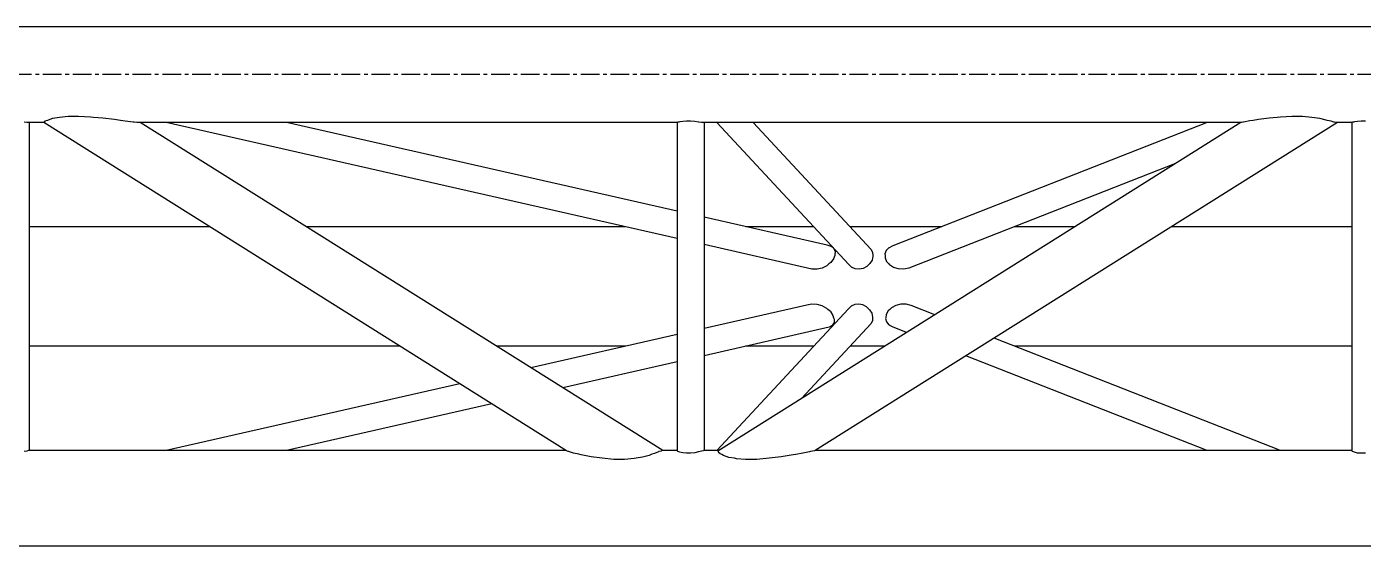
# Model space of a CAD drawing. Header units: millimetres. Extents: x 5143 to 30813, y 232 to 21408.
# Drawn here: x 8372 to 8940, y 7430 to 7651 of the extents above; entities that cross this region are included whole.
import ezdxf

# ---------------------------------------------------------------- set-up
doc = ezdxf.new("R2010")
doc.units = ezdxf.units.MM
doc.header["$LTSCALE"] = 0.25
doc.linetypes.add('CENTER', pattern=[50.8, 31.75, -6.35, 6.35, -6.35])
doc.linetypes.add('XKITLINE00', pattern=[0])

msp = doc.modelspace()

# ---------------------------------------------------------------- linework, layer by layer
at = {"color": 8, "linetype": 'XKITLINE00'}
for p, q in [((9008.64, 7650.57), (7574.65, 7650.57)), ((8389.09, 7612.47), (8385.51, 7612.07)), ((8393.55, 7612.51), (8389.09, 7612.47)), ((8398.64, 7612.21), (8393.55, 7612.51)), ((8904.39, 7612.23), (8903, 7612.06)), ((8909.32, 7612.52), (8904.39, 7612.23)), ((8913.83, 7612.46), (8909.32, 7612.52)), ((8917.72, 7612.06), (8913.83, 7612.46)), ((8371.55, 7609.98), (8370.47, 7610.02)), ((8372.36, 7609.92), (8371.55, 7609.98)), ((8378.83, 7609.97), (8371.55, 7609.97)), ((8372.13, 7609.97), (8372.09, 7609.94)), ((8372.44, 7609.91), (8372.36, 7609.92)), ((8372.52, 7609.97), (8372.44, 7609.91)), ((8372.64, 7609.97), (8372.64, 7470.6)), ((8378.84, 7610.01), (8378.81, 7609.94)), ((8600.95, 7470.52), (8378.81, 7609.94)), ((8378.94, 7610.02), (8378.84, 7610.01)), ((8379.31, 7610.44), (8378.94, 7610.02)), ((8380.37, 7610.74), (8379.31, 7610.44)), ((8380.61, 7610.96), (8380.37, 7610.74)), ((8382.56, 7611.61), (8380.61, 7610.96)), ((8385.45, 7612.06), (8382.56, 7611.61)), ((8385.51, 7612.07), (8385.45, 7612.06)), ((8399.94, 7612.06), (8398.64, 7612.21)), ((8403.85, 7611.74), (8399.94, 7612.06)), ((8408.9, 7611.14), (8403.85, 7611.74)), ((8411.39, 7610.74), (8408.9, 7611.14)), ((8413.36, 7610.55), (8411.39, 7610.74)), ((8416.85, 7610.09), (8413.36, 7610.55)), ((8417.27, 7610.02), (8416.85, 7610.09)), ((8418.95, 7609.95), (8417.27, 7610.02)), ((8648.19, 7609.97), (8418.4, 7609.97)), ((8419.59, 7609.91), (8418.95, 7609.95)), ((8419.65, 7609.97), (8419.59, 7609.91)), ((8641.85, 7470.62), (8419.81, 7609.97)), ((8648.03, 7560.66), (8430.76, 7609.97)), ((8648.03, 7572.28), (8481.98, 7609.97)), ((8648.31, 7610), (8648.03, 7609.95)), ((8648.03, 7609.95), (8648.03, 7470.46)), ((8648.69, 7610.02), (8648.31, 7610)), ((8649.12, 7610.17), (8648.69, 7610.02)), ((8650.38, 7610.37), (8649.12, 7610.17)), ((8651.97, 7610.47), (8650.38, 7610.37)), ((8653.73, 7610.44), (8651.97, 7610.47)), ((8655.49, 7610.3), (8653.73, 7610.44)), ((8657.08, 7610.06), (8655.49, 7610.3)), ((8657.27, 7610.02), (8657.08, 7610.06)), ((8658.34, 7609.98), (8657.27, 7610.02)), ((8659.15, 7609.92), (8658.34, 7609.98)), ((8887.86, 7609.97), (8658.34, 7609.97)), ((8658.92, 7609.97), (8658.89, 7609.94)), ((8659.24, 7609.91), (8659.15, 7609.92)), ((8659.31, 7609.97), (8659.24, 7609.91)), ((8659.43, 7609.97), (8659.43, 7470.6)), ((8664.86, 7609.97), (8720.91, 7549.65)), ((8887.63, 7609.96), (8665.28, 7470.4)), ((8680.33, 7609.97), (8730.44, 7556.05)), ((8928.71, 7609.97), (8706.64, 7470.59)), ((8873.28, 7609.97), (8739.69, 7557.53)), ((8888.44, 7610.02), (8887.63, 7609.96)), ((8888.77, 7610.11), (8888.44, 7610.02)), ((8891.37, 7610.57), (8888.77, 7610.11)), ((8892.83, 7610.74), (8891.37, 7610.57)), ((8895.09, 7611.17), (8892.83, 7610.74)), ((8899.56, 7611.77), (8895.09, 7611.17)), ((8903, 7612.06), (8899.56, 7611.77)), ((8921.18, 7611.58), (8917.72, 7612.06)), ((8923.83, 7610.93), (8921.18, 7611.58)), ((8924.22, 7610.74), (8923.83, 7610.93)), ((8926, 7610.42), (8924.22, 7610.74)), ((8927.17, 7610.02), (8926, 7610.42)), ((8927.46, 7610.01), (8927.17, 7610.02)), ((8928.51, 7609.93), (8927.46, 7610.01)), ((8935, 7609.97), (8927.91, 7609.97)), ((8928.65, 7609.97), (8928.51, 7609.91)), ((8928.51, 7609.93), (8928.51, 7609.91)), ((8935.11, 7609.99), (8934.83, 7609.95)), ((8934.83, 7609.95), (8934.83, 7470.46)), ((8935.48, 7610.01), (8935.11, 7609.99)), ((8935.92, 7610.17), (8935.48, 7610.01)), ((8937.18, 7610.36), (8935.92, 7610.17)), ((8938.77, 7610.46), (8937.18, 7610.36)), ((8940.53, 7610.43), (8938.77, 7610.46)), ((8859.75, 7592.46), (8746.48, 7547.99)), ((8711.76, 7557.82), (8659.43, 7569.69)), ((8449.34, 7565.67), (8372.64, 7565.67)), ((8625.93, 7565.67), (8490.39, 7565.67)), ((8706.02, 7565.67), (8677.14, 7565.67)), ((8760.45, 7565.67), (8721.5, 7565.67)), ((8817.07, 7565.67), (8791.53, 7565.67)), ((8934.83, 7565.67), (8858.13, 7565.67)), ((8705.26, 7547.67), (8659.43, 7558.07)), ((8713.49, 7557.33), (8711.76, 7557.82)), ((8714.25, 7556.69), (8713.49, 7557.33)), ((8714.62, 7556.43), (8714.25, 7556.69)), ((8714.63, 7556.41), (8715.23, 7555.13)), ((8730.44, 7556.05), (8731.08, 7554.68)), ((8736.87, 7555.56), (8736.32, 7554.11)), ((8738.01, 7556.69), (8736.87, 7555.56)), ((8738.06, 7556.75), (8738.01, 7556.69)), ((8739.69, 7557.53), (8738.06, 7556.75)), ((8712.5, 7549.86), (8711.65, 7549.11)), ((8713.28, 7550.45), (8712.5, 7549.86)), ((8714.5, 7552), (8713.28, 7550.45)), ((8714.99, 7553.44), (8714.5, 7552)), ((8715.09, 7553.63), (8714.99, 7553.44)), ((8715.23, 7555.13), (8715.09, 7553.63)), ((8729.78, 7549.86), (8728.67, 7548.76)), ((8729.94, 7550.01), (8729.78, 7549.86)), ((8730.82, 7551.5), (8729.94, 7550.01)), ((8731.2, 7553.13), (8730.82, 7551.5)), ((8731.08, 7554.68), (8731.17, 7553.44)), ((8731.17, 7553.44), (8731.2, 7553.13)), ((8736.32, 7554.11), (8736.39, 7553.44)), ((8736.39, 7553.44), (8736.37, 7552.51)), ((8736.37, 7552.51), (8737.04, 7550.91)), ((8737.04, 7550.91), (8738.02, 7549.86)), ((8738.02, 7549.86), (8738.31, 7549.5)), ((8707.49, 7547.64), (8705.26, 7547.67)), ((8709.69, 7548.13), (8707.49, 7547.64)), ((8711.65, 7549.11), (8709.69, 7548.13)), ((8722.12, 7548.49), (8720.91, 7549.65)), ((8723.65, 7547.78), (8722.12, 7548.49)), ((8725.36, 7547.59), (8723.65, 7547.78)), ((8727.09, 7547.92), (8725.36, 7547.59)), ((8728.67, 7548.76), (8727.09, 7547.92)), ((8740, 7548.39), (8738.31, 7549.5)), ((8742.07, 7547.73), (8740, 7548.39)), ((8744.3, 7547.59), (8742.07, 7547.73)), ((8746.48, 7547.99), (8744.3, 7547.59)), ((8705.19, 7532.8), (8703.06, 7532.37)), ((8707.46, 7532.7), (8705.19, 7532.8)), ((8709.65, 7532.08), (8707.46, 7532.7)), ((8725.22, 7532.82), (8723.5, 7532.62)), ((8726.95, 7532.48), (8725.22, 7532.82)), ((8743.05, 7532.76), (8740.9, 7532.25)), ((8745.31, 7532.74), (8743.05, 7532.76)), ((8747.45, 7532.2), (8745.31, 7532.74)), ((8703.06, 7532.37), (8659.43, 7522.47)), ((8720.78, 7530.75), (8664.86, 7470.57)), ((8711.55, 7531), (8709.65, 7532.08)), ((8711.55, 7531), (8712.01, 7530.54)), ((8713.14, 7529.6), (8712.01, 7530.54)), ((8713.14, 7529.6), (8714.22, 7528.02)), ((8714.22, 7528.02), (8714.48, 7526.97)), ((8721.97, 7531.91), (8720.78, 7530.75)), ((8723.5, 7532.62), (8721.97, 7531.91)), ((8728.52, 7531.65), (8726.95, 7532.48)), ((8729.66, 7530.54), (8728.52, 7531.65)), ((8729.8, 7530.4), (8729.66, 7530.54)), ((8729.8, 7530.4), (8730.69, 7528.92)), ((8730.69, 7528.92), (8731.08, 7527.3)), ((8731.08, 7527.3), (8731.04, 7526.97)), ((8736.79, 7528.37), (8736.63, 7526.97)), ((8737.67, 7529.92), (8736.79, 7528.37)), ((8738.35, 7530.53), (8737.67, 7529.92)), ((8739.07, 7531.26), (8738.35, 7530.53)), ((8740.9, 7532.25), (8739.07, 7531.26)), ((8757.47, 7528.27), (8747.45, 7532.2)), ((8712.66, 7522.95), (8659.43, 7510.87)), ((8730.34, 7524.39), (8701.02, 7492.84)), ((8713.92, 7523.75), (8712.66, 7522.95)), ((8714.69, 7524.96), (8713.92, 7523.75)), ((8714.48, 7526.97), (8714.73, 7526.41)), ((8714.73, 7526.41), (8714.69, 7524.96)), ((8730.97, 7525.75), (8730.34, 7524.39)), ((8731.04, 7526.97), (8730.97, 7525.75)), ((8736.63, 7526.97), (8736.58, 7526.75)), ((8736.58, 7526.75), (8736.93, 7525.26)), ((8736.93, 7525.26), (8737.95, 7523.98)), ((8738.4, 7523.73), (8737.95, 7523.98)), ((8739.47, 7523.09), (8738.4, 7523.73)), ((8745.47, 7520.73), (8739.47, 7523.09)), ((8648.03, 7519.88), (8585.85, 7505.76)), ((8904.42, 7470.57), (8782.73, 7518.35)), ((8530.28, 7514.87), (8372.64, 7514.87)), ((8625.99, 7514.87), (8571.33, 7514.87)), ((8706.02, 7514.87), (8677.08, 7514.87)), ((8736.13, 7514.87), (8721.5, 7514.87)), ((8873.23, 7470.57), (8770.72, 7510.82)), ((8934.83, 7514.87), (8791.58, 7514.87)), ((8648.03, 7508.28), (8599.42, 7497.25)), ((8555.7, 7498.92), (8430.83, 7470.57)), ((8569.27, 7490.4), (8481.91, 7470.57)), ((8371.55, 7470.32), (8370.48, 7470.14)), ((8372.36, 7470.57), (8371.55, 7470.32)), ((8372.44, 7470.64), (8372.36, 7470.57)), ((8600.86, 7470.57), (8372.37, 7470.57)), ((8372.64, 7470.6), (8372.44, 7470.64)), ((8372.64, 7470.6), (8372.49, 7470.57)), ((8601.64, 7470.17), (8600.95, 7470.52)), ((8641.27, 7470.42), (8640.16, 7470.14)), ((8641.49, 7470.64), (8641.27, 7470.42)), ((8648.03, 7470.57), (8641.42, 7470.57)), ((8641.85, 7470.62), (8641.49, 7470.64)), ((8641.85, 7470.62), (8641.85, 7470.57)), ((8648.31, 7470.22), (8648.03, 7470.46)), ((8648.69, 7470.13), (8648.31, 7470.22)), ((8658.34, 7470.32), (8657.27, 7470.13)), ((8659.15, 7470.56), (8658.34, 7470.32)), ((8659.24, 7470.64), (8659.15, 7470.56)), ((8665.55, 7470.57), (8659.17, 7470.57)), ((8659.43, 7470.6), (8659.24, 7470.64)), ((8659.43, 7470.6), (8659.27, 7470.57)), ((8665.28, 7470.4), (8665.55, 7470.12)), ((8706.38, 7470.52), (8704.66, 7470.17)), ((8706.62, 7470.64), (8706.38, 7470.52)), ((8934.83, 7470.57), (8706.49, 7470.57)), ((8706.64, 7470.59), (8706.51, 7470.58)), ((8706.62, 7470.64), (8706.64, 7470.59)), ((8935.11, 7470.22), (8934.83, 7470.46)), ((8935.49, 7470.12), (8935.11, 7470.22)), ((8601.82, 7470.14), (8601.64, 7470.17)), ((8603.88, 7469.5), (8601.82, 7470.14)), ((8606.18, 7469.03), (8603.88, 7469.5)), ((8607.18, 7468.76), (8606.18, 7469.03)), ((8611.48, 7467.93), (8607.18, 7468.76)), ((8616.09, 7467.35), (8611.48, 7467.93)), ((8621.07, 7466.87), (8616.09, 7467.35)), ((8625.69, 7466.82), (8621.07, 7466.87)), ((8629.73, 7467.17), (8625.69, 7466.82)), ((8630.53, 7467.35), (8629.73, 7467.17)), ((8633.28, 7467.75), (8630.53, 7467.35)), ((8636.16, 7468.51), (8633.28, 7467.75)), ((8637.21, 7469.03), (8636.16, 7468.51)), ((8638.4, 7469.31), (8637.21, 7469.03)), ((8640.05, 7470.01), (8638.4, 7469.31)), ((8640.16, 7470.14), (8640.05, 7470.01)), ((8649.12, 7469.89), (8648.69, 7470.13)), ((8650.38, 7469.58), (8649.12, 7469.89)), ((8651.97, 7469.44), (8650.38, 7469.58)), ((8653.73, 7469.48), (8651.97, 7469.44)), ((8655.49, 7469.69), (8653.73, 7469.48)), ((8657.08, 7470.06), (8655.49, 7469.69)), ((8657.27, 7470.13), (8657.08, 7470.06)), ((8665.55, 7470.12), (8665.49, 7469.98)), ((8666.23, 7469.27), (8665.49, 7469.98)), ((8667.03, 7469), (8666.23, 7469.27)), ((8667.71, 7468.46), (8667.03, 7469)), ((8670.01, 7467.69), (8667.71, 7468.46)), ((8672.41, 7467.31), (8670.01, 7467.69)), ((8673.18, 7467.12), (8672.41, 7467.31)), ((8677.09, 7466.77), (8673.18, 7467.12)), ((8681.81, 7466.84), (8677.09, 7466.77)), ((8687.09, 7467.31), (8681.81, 7466.84)), ((8692.26, 7467.91), (8687.09, 7467.31)), ((8697.29, 7468.75), (8692.26, 7467.91)), ((8698.42, 7469), (8697.29, 7468.75)), ((8701.45, 7469.49), (8698.42, 7469)), ((8704.3, 7470.12), (8701.45, 7469.49)), ((8704.66, 7470.17), (8704.3, 7470.12)), ((8935.92, 7469.88), (8935.49, 7470.12)), ((8937.18, 7469.57), (8935.92, 7469.88)), ((8938.77, 7469.43), (8937.18, 7469.57)), ((8940.53, 7469.46), (8938.77, 7469.43)), ((9008.64, 7429.97), (7574.65, 7429.97))]:
    msp.add_line(p, q, dxfattribs=at)
at = {"color": 8, "linetype": 'CENTER'}
msp.add_line((9008.64, 7630.27), (7574.65, 7630.27), dxfattribs=at)

doc.saveas('drawing.dxf')
